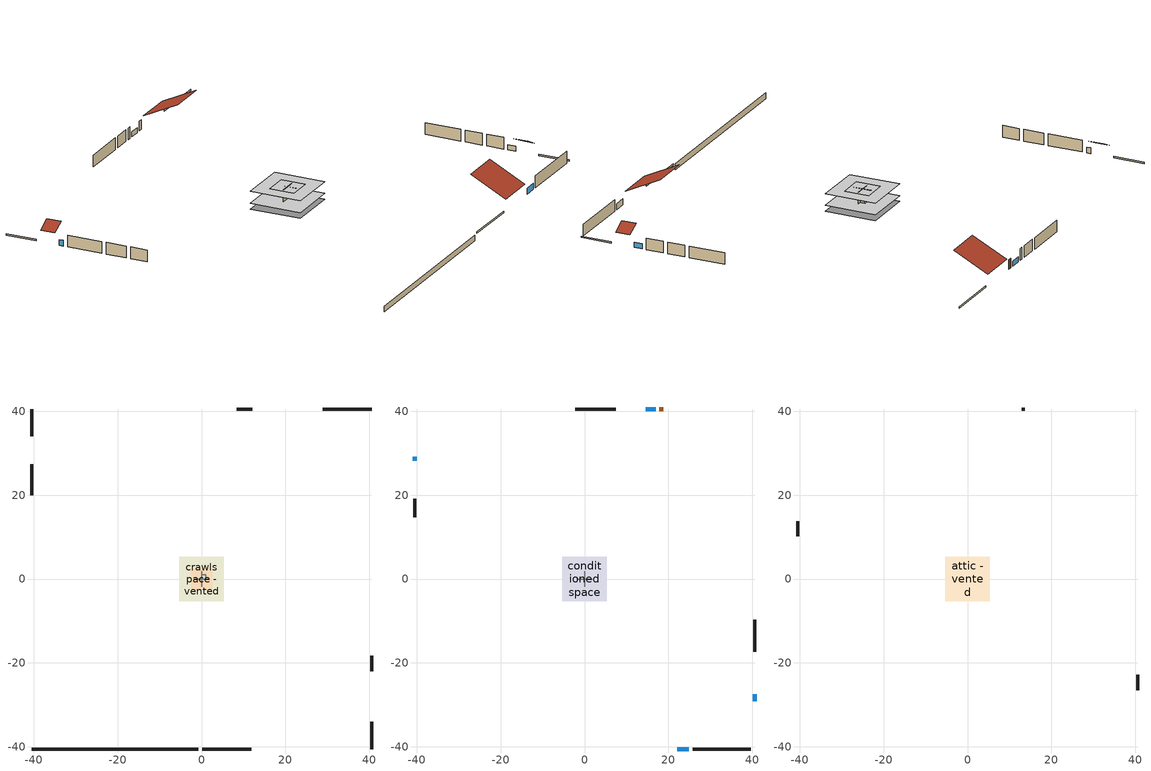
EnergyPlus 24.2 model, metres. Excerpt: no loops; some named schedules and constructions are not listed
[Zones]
central ac and furnace airloop ret air zone
 floor adiabatic (AdiabaticConst): 0,0 0,1 1,1 1,0 z0
 wall adiabatic (AdiabaticConst): 0,1 0,0 1,0 1,1 0,1 z0:1
 ceiling adiabatic (AdiabaticConst): 1,0 1,1 0,1 0,0 z1
crawlspace - vented
 floor foundation (Slab2 construction): -5.34,-5.34 -5.34,5.34 5.34,5.34 5.34,-5.34 z-0.91
 wall outside (RimJoist1 construction): 0.2,-40.54 11.87,-40.54 z0.3:0.61
 wall outside (RimJoist2 construction): -40.54,40.54 -40.54,34.05 z0.3:0.61
 wall outside (RimJoist3 construction): 40.54,40.54 28.87,40.54 z0.3:0.61
 wall outside (RimJoist4 construction): 40.54,-40.54 40.54,-34.05 z0.3:0.61
 wall foundation (FoundationWall1 construction): -40.54,-40.54 -0.73,-40.54 z-0.91:0.3
garage
 floor foundation (Slab1 construction): -2.59,-2.59 -2.59,2.59 2.59,2.59 2.59,-2.59 z0
 wall outside (Wall1 construction): -40.54,27.33 -40.54,20.01 z0.3:2.74
 wall outside (Wall12 construction): 40.54,-21.96 40.54,-18.3 z0.3:2.74
 wall outside (Wall2 construction): 12.04,40.54 8.39,40.54 z0.3:2.74
 wall to conditioned space (Wall5 construction Reversed): -1.83,0 1.83,0 z0.3:2.74
 wall to conditioned space (Wall6 construction Reversed): 0,-1.83 0,1.83 z0.3:2.74
conditioned space
 floor to crawlspace - vented (Floor2 construction): -5.34,-5.34 -5.34,5.34 5.34,5.34 5.34,-5.34 z0.3
 wall outside (AdiabaticWallConstruction 1): 18.79,40.54 17.88,40.54 z0.3:2.34
 wall outside (AdiabaticWallConstruction): 22.17,-40.54 24.9,-40.54 z0.3:1.52; -40.54,29.13 -40.54,28.26 z0.3:1.49; 16.95,40.54 14.59,40.54 z0.3:1.37; 40.54,-29.13 40.54,-27.45 z0.3:1.4
 wall outside (Wall3 construction): 25.83,-40.54 39.61,-40.54 z0.3:2.74
 wall outside (Wall4 construction): -40.54,19.08 -40.54,14.75 z0.3:2.74
 wall outside (Wall7 construction): 7.46,40.54 -2.24,40.54 z0.3:2.74
 wall outside (Wall8 construction): 40.54,-17.37 40.54,-9.71 z0.3:2.74
 window (WindowConstruction): 22.17,-40.54 24.9,-40.54 z0.3:1.52
 window (WindowConstruction 1): -40.54,29.13 -40.54,28.26 z0.3:1.49
 window (WindowConstruction 2): 16.95,40.54 14.59,40.54 z0.3:1.37
 window (WindowConstruction 3): 40.54,-29.13 40.54,-27.45 z0.3:1.4
 door (Door): 18.79,40.54 17.88,40.54 z0.3:2.34
attic - vented
 floor to garage (Floor1 construction): -2.59,-2.59 -2.59,2.59 2.59,2.59 2.59,-2.59 z2.74
 floor to conditioned space (Floor3 construction Reversed): -5.34,-5.34 -5.34,5.34 5.34,5.34 5.34,-5.34 z2.74
 wall outside (Wall10 construction): 40.54,-26.52 40.54,-22.89 z0.3:2.74
 wall outside (Wall11 construction): 13.66,40.54 12.97,40.54 z0.3:2.74
 wall outside (Wall9 construction): -40.54,13.82 -40.54,10.19 z0.3:2.74
 roof outside (Roof1 construction): 21.24,-40.54,2.74 21.24,-32.99,6.52 12.8,-32.99,6.52 12.8,-40.54,2.74
 roof outside (Roof2 construction): -40.54,30.06,2.74 -37.81,30.06,4.11 -37.81,33.12,4.11 -40.54,33.12,2.74
 roof outside (Roof3 construction): 40.54,-30.06,2.74 37.81,-30.06,4.11 37.81,-33.12,4.11 40.54,-33.12,2.74
 roof outside (Roof4 construction): 19.72,40.54,2.74 19.72,33.19,6.42 27.94,33.19,6.42 27.94,40.54,2.74
[Material] Roughness=Rough; Thermal Absorptance=0.9
Name | Thickness {m} | Conductivity {W/m-K} | Density {kg/m3} | Specific Heat {J/kg-K} | Solar Absorptance | Visible Absorptance
ceiling loosefill ins | 0.254 | 0.0480833 | 16.02 | 1046.75 | 0.7 | 0.7
ceiling stud and cavity 1 | 0.1397 | 0.104117 | 65.682 | 1177.47 | 0.7 | 0.7
floor covering | 0.0127 | 0.0433444 | 54.468 | 1339.84 | 0.6 | 0.6
floor stud and cavity | 0.1397 | 0.923637 | 92.3553 | 1139.71 | 0.7 | 0.7
gypsum board | 0.0127 | 0.160291 | 801 | 837.4 | 0.6 | 0.6
osb sheathing 0.5 in. 2; osb sheathing 0.5 in. 3 | 0.0127 | 0.115458 | 512.64 | 1214.23 | 0.7 | 0.7
osb sheathing 0.75 in. | 0.01905 | 0.115458 | 512.64 | 1214.23 | 0.7 | 0.7
wall stud and cavity 2 | 0.1397 | 0.335416 | 139.0536 | 1170.24 | 0.7 | 0.7
[Construction]
Floor2 construction Reversed: floor covering, osb sheathing 0.75 in., floor stud and cavity
Floor3 construction: ceiling loosefill ins, ceiling stud and cavity 1, gypsum board
Wall5 construction: osb sheathing 0.5 in. 2, wall stud and cavity 2, gypsum board
Wall6 construction: osb sheathing 0.5 in. 3, wall stud and cavity 2, gypsum board
[EnergyManagementSystem:Program]
unmet_hours_program: Set htg_unmet_hours = 0; Set clg_unmet_hours = 0; Set unit_htg_unmet_hours = 0; If ((DayOfYear >= 1) && (DayOfYear <= 365)); Set unit_htg_unmet_hours = unit_htg_unmet_hours + conditioned_space_htg_unmet_s; If unit_htg_unmet_hours > htg_unmet_hours; Set htg_unmet_hours = unit_htg_unmet_hours; EndIf; EndIf; Set unit_clg_unmet_hours = 0; If ((DayOfYear >= 1) && (DayOfYear <= 365)); Set unit_clg_unmet_hours = unit_clg_unmet_hours + conditioned_space_clg_unmet_s; If unit_clg_unmet_hours > clg_unmet_hours; Set clg_unmet_hours = unit_clg_unmet_hours; EndIf; EndIf
water_heater_Control: Set water_heater_HPWHSchedOverride = water_heater_T_set; If (water_heater_amb_temp<5.56) || (water_heater_amb_temp>48.89); Set water_heater_UESchedOverride = water_heater_T_set; Set water_heater_LESchedOverride = water_heater_T_set; Else; Set water_heater_UESchedOverride = water_heater_T_set - 9.0; Set water_heater_LESchedOverride = 0; EndIf
water_heater_hpwh_EC_adj: If WarmupFlag == 0; Set dhw_e_cons = water_heater_tank_energy + water_heater_tank_on_cycle_parasitic + water_heater_tank_off_cycle_parasitic + water_heater_coil_energy + water_heater_fan_energy; Set water_heater_hpwh_ec_adj_act = 0.0 * dhw_e_cons / 1; EndIf
water_heater_InletAir: Set water_heater_Tamb_act = water_heater_amb_temp; Set water_heater_RHamb_act = 0; Set water_heater_RHamb_act = water_heater_RHamb_act + (water_heater_amb_rh / 100) / 1; Set water_heater_sens_act = (0 - water_heater_sens_cool - (water_heater_tl + water_heater_fan_pwr)) / 1; Set water_heater_lat_act = (0 - water_heater_lat_cool) / 1
[EnergyManagementSystem:Subroutine]
central_ac_and_furnace_airloop_0_duct_subroutine: Set AH_MFR = central_ac_and_furnace_airloop_AH_MFR / 1; If AH_MFR > 0; Set AH_Tout = central_ac_and_furnace_airloop_AH_Tout; Set AH_Wout = central_ac_and_furnace_airloop_AH_Wout; Set RA_T = central_ac_and_furnace_airloop_RA_T; Set RA_W = central_ac_and_furnace_airloop_Ra_W; Set Fan_RTF = central_ac_and_furnace_airloop_Fan_RTF; Set DZ_T = central_ac_and_furnace_airloop_0_DZ_T; Set DZ_W = central_ac_and_furnace_airloop_0_DZ_W; Set AH_VFR = central_ac_and_furnace_airloop_AH_VFR / 1; Set h_SA = (@HFnTdbW AH_Tout AH_Wout); Set h_RA = (@HFnTdbW RA_T RA_W); Set h_fg = (@HfgAirFnWTdb AH_Wout AH_Tout); Set h_DZ = (@HFnTdbW DZ_T DZ_W); Set air_cp = 1006.0; Set f_sup = 0.133; Set f_ret = 0.067; Set sup_lk_mfr = f_sup * AH_MFR; Set ret_lk_mfr = f_ret * AH_MFR; Set SupTotLkToCond = sup_lk_mfr*(h_RA - h_SA); Set SupLatLkToCond = sup_lk_mfr*h_fg*(RA_W-AH_Wout); Set SupSensLkToCond = SupTotLkToCond-SupLatLkToCond; Set supply_ua = 102.881; Set eTm = 0-((Fan_RTF/(AH_MFR*air_cp))*supply_ua); Set t_sup = DZ_T+((AH_Tout-DZ_T)*(@Exp eTm)); Set SupCondToCond = AH_MFR*air_cp*(t_sup-AH_Tout); Set SupCondToDZ = 0-SupCondToCond; Set return_ua = 19.052; Set eTm = 0-((Fan_RTF/(AH_MFR*air_cp))*return_ua); Set t_ret = DZ_T+((RA_T-DZ_T)*(@Exp eTm)); Set RetCondToRP = AH_MFR*air_cp*(t_ret-RA_T); Set RetCondToDZ = 0-RetCondToRP; Set RetLatLkToRP = 0; Set RetSensLkToRP = ret_lk_mfr*air_cp*(DZ_T-RA_T); Set SupTotLkToDZ = sup_lk_mfr*(h_SA-h_DZ); Set SupLatLkToDZ = sup_lk_mfr*h_fg*(AH_Wout-DZ_W); Set SupSensLkToDZ = SupTotLkToDZ-SupLatLkToDZ; Set FracOutsideToCond = 1.0; Set FracOutsideToDZ = 0.0; Set FracCondToOutside = 0.0; Set FracDZToOutside = 1.0; Set FracDZToCond = 0.0; Set FracCondToDZ = 0.0; Set lk_imbal_vfr = @ABS(f_sup - f_ret) * AH_VFR; Set ImbalLkCondToDZ = lk_imbal_vfr * FracCondToDZ; Set ImbalLkDZToCond = lk_imbal_vfr * FracDZToCond; Set ImbalLkOutsideToCond = lk_imbal_vfr * FracOutsideToCond; Set ImbalLkOutsideToDZ = lk_imbal_vfr * FracOutsideToDZ; Set ImbalLkCondToOutside = lk_imbal_vfr * FracCondToOutside; Set ImbalLkDZToOutside = lk_imbal_vfr * FracDZToOutside; Else; Set SupLatLkToCond = 0; Set SupSensLkToCond = 0; Set SupCondToCond = 0; Set RetCondToRP = 0; Set RetLatLkToRP = 0; Set RetSensLkToRP = 0; Set RetCondToDZ = 0; Set SupCondToDZ = 0; Set SupLatLkToDZ = 0; Set SupSensLkToDZ = 0; Set ImbalLkCondToDZ = 0; Set ImbalLkDZToCond = 0; Set ImbalLkOutsideToCond = 0; Set ImbalLkOutsideToDZ = 0; Set ImbalLkCondToOutside = 0; Set ImbalLkDZToOutside = 0; EndIf; Set central_ac_and_furnace_airloop_0_SupLatLkToCond = SupLatLkToCond; Set central_ac_and_furnace_airloop_0_SupSensLkToCond = SupSensLkToCond; Set central_ac_and_furnace_airloop_0_SupCondToLv = SupCondToCond; Set central_ac_and_furnace_airloop_0_RetCondToRP = RetCondToRP; Set central_ac_and_furnace_airloop_0_RetLatLkToRP = RetLatLkToRP; Set central_ac_and_furnace_airloop_0_RetSensLkToRP = RetSensLkToRP; Set central_ac_and_furnace_airloop_0_RetCondToDZ = RetCondToDZ; Set central_ac_and_furnace_airloop_0_SupCondToDZ = SupCondToDZ; Set central_ac_and_furnace_airloop_0_SupLatLkToDZ = SupLatLkToDZ; Set central_ac_and_furnace_airloop_0_SupSensLkToDZ = SupSensLkToDZ; Set central_ac_and_furnace_airloop_0_ZoneMixCondToDZ = ImbalLkCondToDZ; Set central_ac_and_furnace_airloop_0_ZoneMixDZToCond = ImbalLkDZToCond; Set central_ac_and_furnace_airloop_0_DuctImbalLkSupFanEquivCond = ImbalLkCondToOutside; Set central_ac_and_furnace_airloop_0_DuctImbalLkExhFanEquivCond = ImbalLkOutsideToCond; Set central_ac_and_furnace_airloop_0_DuctImbalLkSupFanEquivDZ = ImbalLkDZToOutside; Set central_ac_and_furnace_airloop_0_DuctImbalLkExhFanEquivDZ = ImbalLkOutsideToDZ
[EnergyManagementSystem:ProgramCallingManager]
central_ac_and_furnace_airloop_0_duct_program_calling_manager: EndOfSystemTimestepAfterHVACReporting; central_ac_and_furnace_airloop_0_duct_program
central_ac_and_furnace_supply_fan_disaggregate_program_calling_manager: EndOfSystemTimestepBeforeHVACReporting; central_ac_and_furnace_supply_fan_disaggregate_program
central_ac_and_furnace_supply_fan_disaggregate_program_calling_manager 1: EndOfSystemTimestepBeforeHVACReporting; central_ac_and_furnace_supply_fan_disaggregate_program_1
component_loads_program_calling_manager: EndOfZoneTimestepAfterZoneReporting; component_loads_program
crawlspace_vented_1_duct_leakage_imbalance_infil_program_calling_manager: BeginZoneTimestepAfterInitHeatBalance; crawlspace_vented_1_duct_leakage_imbalance_infil_program
fridge_schedule_program_calling_manager: BeginZoneTimestepAfterInitHeatBalance; fridge_schedule_program
infil_program_calling_manager: BeginZoneTimestepAfterInitHeatBalance; infil_program
natural_vent_program_calling_manager: BeginZoneTimestepAfterInitHeatBalance; natural_vent_program
total_airflows_program_calling_manager: EndOfZoneTimestepAfterZoneReporting; total_airflows_program
total_loads_program_calling_manager: EndOfZoneTimestepAfterZoneReporting; total_loads_program
unmet_hours_program_calling_manager: EndOfZoneTimestepBeforeZoneReporting; unmet_hours_program
water_heater_hpwh_EC_adj_ProgramManager: EndOfSystemTimestepBeforeHVACReporting; water_heater_hpwh_EC_adj
water_heater_ProgramManager: InsideHVACSystemIterationLoop; water_heater_Control; water_heater_InletAir
[EnergyManagementSystem:OutputVariable]
Name | EMS Variable | Type of Data in Variable | Update Frequency | EMS Program or Subroutine | Units
central ac and furnace supply fan disaggregate clg | central_ac_and_furnace_supply_fan_clg | Summed | SystemTimestep | central_ac_and_furnace_supply_fan_disaggregate_program | J
central ac and furnace supply fan disaggregate htg primary | central_ac_and_furnace_supply_fan_primary_htg | Summed | SystemTimestep | central_ac_and_furnace_supply_fan_disaggregate_program_1 | J
loads_htg_tot_peakload_outvar; loads_htg_tot_annual_outvar; loads_htg_tot_timeseries_outvar | loads_htg_tot | Summed | ZoneTimestep | total_loads_program | J
loads_clg_tot_peakload_outvar; loads_clg_tot_annual_outvar; loads_clg_tot_timeseries_outvar | loads_clg_tot | Summed | ZoneTimestep | total_loads_program | J
htg_unmet_hours_annual_outvar; htg_unmet_hours_timeseries_outvar | htg_unmet_hours | Summed | ZoneTimestep | unmet_hours_program | hr
clg_unmet_hours_annual_outvar; clg_unmet_hours_timeseries_outvar | clg_unmet_hours | Summed | ZoneTimestep | unmet_hours_program | hr
loads_htg_roofs_annual_outvar; loads_htg_roofs_timeseries_outvar | loads_htg_roofs | Summed | ZoneTimestep | component_loads_program | J
loads_htg_ceilings_annual_outvar; loads_htg_ceilings_timeseries_outvar | loads_htg_ceilings | Summed | ZoneTimestep | component_loads_program | J
loads_htg_walls_annual_outvar; loads_htg_walls_timeseries_outvar | loads_htg_walls | Summed | ZoneTimestep | component_loads_program | J
loads_htg_rim_joists_annual_outvar; loads_htg_rim_joists_timeseries_outvar | loads_htg_rim_joists | Summed | ZoneTimestep | component_loads_program | J
loads_htg_foundation_walls_annual_outvar; loads_htg_foundation_walls_timeseries_outvar | loads_htg_foundation_walls | Summed | ZoneTimestep | component_loads_program | J
loads_htg_doors_annual_outvar; loads_htg_doors_timeseries_outvar | loads_htg_doors | Summed | ZoneTimestep | component_loads_program | J
loads_htg_windows_conduction_annual_outvar; loads_htg_windows_conduction_timeseries_outvar | loads_htg_windows_conduction | Summed | ZoneTimestep | component_loads_program | J
loads_htg_windows_solar_annual_outvar; loads_htg_windows_solar_timeseries_outvar | loads_htg_windows_solar | Summed | ZoneTimestep | component_loads_program | J
loads_htg_skylights_conduction_annual_outvar; loads_htg_skylights_conduction_timeseries_outvar | loads_htg_skylights_conduction | Summed | ZoneTimestep | component_loads_program | J
loads_htg_skylights_solar_annual_outvar; loads_htg_skylights_solar_timeseries_outvar | loads_htg_skylights_solar | Summed | ZoneTimestep | component_loads_program | J
loads_htg_floors_annual_outvar; loads_htg_floors_timeseries_outvar | loads_htg_floors | Summed | ZoneTimestep | component_loads_program | J
loads_htg_slabs_annual_outvar; loads_htg_slabs_timeseries_outvar | loads_htg_slabs | Summed | ZoneTimestep | component_loads_program | J
loads_htg_internal_mass_annual_outvar; loads_htg_internal_mass_timeseries_outvar | loads_htg_internal_mass | Summed | ZoneTimestep | component_loads_program | J
loads_htg_infil_annual_outvar; loads_htg_infil_timeseries_outvar | loads_htg_infil | Summed | ZoneTimestep | component_loads_program | J
loads_htg_natvent_annual_outvar; loads_htg_natvent_timeseries_outvar | loads_htg_natvent | Summed | ZoneTimestep | component_loads_program | J
loads_htg_mechvent_annual_outvar; loads_htg_mechvent_timeseries_outvar | loads_htg_mechvent | Summed | ZoneTimestep | component_loads_program | J
loads_htg_whf_annual_outvar; loads_htg_whf_timeseries_outvar | loads_htg_whf | Summed | ZoneTimestep | component_loads_program | J
loads_htg_ducts_annual_outvar; loads_htg_ducts_timeseries_outvar | loads_htg_ducts | Summed | ZoneTimestep | component_loads_program | J
loads_htg_intgains_annual_outvar; loads_htg_intgains_timeseries_outvar | loads_htg_intgains | Summed | ZoneTimestep | component_loads_program | J
loads_htg_lighting_annual_outvar; loads_htg_lighting_timeseries_outvar | loads_htg_lighting | Summed | ZoneTimestep | component_loads_program | J
loads_clg_roofs_annual_outvar; loads_clg_roofs_timeseries_outvar | loads_clg_roofs | Summed | ZoneTimestep | component_loads_program | J
loads_clg_ceilings_annual_outvar; loads_clg_ceilings_timeseries_outvar | loads_clg_ceilings | Summed | ZoneTimestep | component_loads_program | J
loads_clg_walls_annual_outvar; loads_clg_walls_timeseries_outvar | loads_clg_walls | Summed | ZoneTimestep | component_loads_program | J
loads_clg_rim_joists_annual_outvar; loads_clg_rim_joists_timeseries_outvar | loads_clg_rim_joists | Summed | ZoneTimestep | component_loads_program | J
loads_clg_foundation_walls_annual_outvar; loads_clg_foundation_walls_timeseries_outvar | loads_clg_foundation_walls | Summed | ZoneTimestep | component_loads_program | J
loads_clg_doors_annual_outvar; loads_clg_doors_timeseries_outvar | loads_clg_doors | Summed | ZoneTimestep | component_loads_program | J
loads_clg_windows_conduction_annual_outvar; loads_clg_windows_conduction_timeseries_outvar | loads_clg_windows_conduction | Summed | ZoneTimestep | component_loads_program | J
loads_clg_windows_solar_annual_outvar; loads_clg_windows_solar_timeseries_outvar | loads_clg_windows_solar | Summed | ZoneTimestep | component_loads_program | J
loads_clg_skylights_conduction_annual_outvar; loads_clg_skylights_conduction_timeseries_outvar | loads_clg_skylights_conduction | Summed | ZoneTimestep | component_loads_program | J
loads_clg_skylights_solar_annual_outvar; loads_clg_skylights_solar_timeseries_outvar | loads_clg_skylights_solar | Summed | ZoneTimestep | component_loads_program | J
loads_clg_floors_annual_outvar; loads_clg_floors_timeseries_outvar | loads_clg_floors | Summed | ZoneTimestep | component_loads_program | J
loads_clg_slabs_annual_outvar; loads_clg_slabs_timeseries_outvar | loads_clg_slabs | Summed | ZoneTimestep | component_loads_program | J
loads_clg_internal_mass_annual_outvar; loads_clg_internal_mass_timeseries_outvar | loads_clg_internal_mass | Summed | ZoneTimestep | component_loads_program | J
loads_clg_infil_annual_outvar; loads_clg_infil_timeseries_outvar | loads_clg_infil | Summed | ZoneTimestep | component_loads_program | J
loads_clg_natvent_annual_outvar; loads_clg_natvent_timeseries_outvar | loads_clg_natvent | Summed | ZoneTimestep | component_loads_program | J
loads_clg_mechvent_annual_outvar; loads_clg_mechvent_timeseries_outvar | loads_clg_mechvent | Summed | ZoneTimestep | component_loads_program | J
loads_clg_whf_annual_outvar; loads_clg_whf_timeseries_outvar | loads_clg_whf | Summed | ZoneTimestep | component_loads_program | J
loads_clg_ducts_annual_outvar; loads_clg_ducts_timeseries_outvar | loads_clg_ducts | Summed | ZoneTimestep | component_loads_program | J
loads_clg_intgains_annual_outvar; loads_clg_intgains_timeseries_outvar | loads_clg_intgains | Summed | ZoneTimestep | component_loads_program | J
loads_clg_lighting_annual_outvar; loads_clg_lighting_timeseries_outvar | loads_clg_lighting | Summed | ZoneTimestep | component_loads_program | J
total_infil_flow_rate_timeseries_outvar | total_infil_flow_rate | Averaged | ZoneTimestep | total_airflows_program | m^3/s
total_mechvent_flow_rate_timeseries_outvar | total_mechvent_flow_rate | Averaged | ZoneTimestep | total_airflows_program | m^3/s
total_natvent_flow_rate_timeseries_outvar | total_natvent_flow_rate | Averaged | ZoneTimestep | total_airflows_program | m^3/s
total_whf_flow_rate_timeseries_outvar | total_whf_flow_rate | Averaged | ZoneTimestep | total_airflows_program | m^3/s
[Schedule:Day:Interval]
trans schedule winter=0.85 summer=0.7 day; trans schedule winter=0.85 summer=0.7 day 2: No, 24:00, 0.85
trans schedule winter=0.85 summer=0.7 day 1: No, 24:00, 0.7
trans schedule winter=0.85 summer=0.7 default day; mech vent bath fan 0 schedule default day; mech vent range fan 0 schedule default day; misc permanent spa heater schedule default day; misc permanent spa pump schedule default day; general water use schedule default day; cooling season schedule day; cooling season schedule day 2; cooling season schedule default day; exterior lighting schedule default day; natural vent schedule default day: No, 24:00, 0
mech vent bath fan 0 schedule day: No, 05:00, 0, 06:00, 1, 24:00, 0
mech vent range fan 0 schedule day: No, 21:00, 0, 22:00, 1, 24:00, 0
misc permanent spa heater schedule day; misc permanent spa heater schedule day 6: No, 01:00, 0.145464, 02:00, 0.175769, 03:00, 0.145464, 04:00, 0.175769, 05:00, 0.284867, 06:00, 0.406087, 07:00, 0.345477, 09:00, 0.145464, 10:00, 0.115159, 11:00, 0.090915, 14:00, 0.084854, 15:00, 0.145464, 16:00, 0.351538, 17:00, 0.763686, 18:00, 0.739442, 19:00, 0.412148, 20:00, 0.369721, 21:00, 0.309111, 22:00, 0.260623, 24:00, 0.145464
misc permanent spa heater schedule day 1: No, 01:00, 0.145116, 02:00, 0.175349, 03:00, 0.145116, 04:00, 0.175349, 05:00, 0.284186, 06:00, 0.405117, 07:00, 0.344652, 09:00, 0.145116, 10:00, 0.114884, 11:00, 0.0906978, 14:00, 0.0846513, 15:00, 0.145116, 16:00, 0.350698, 17:00, 0.761861, 18:00, 0.737675, 19:00, 0.411163, 20:00, 0.368838, 21:00, 0.308372, 22:00, 0.26, 24:00, 0.145116
misc permanent spa heater schedule day 2: No, 01:00, 0.188391, 02:00, 0.227639, 03:00, 0.188391, 04:00, 0.227639, 05:00, 0.368932, 06:00, 0.525924, 07:00, 0.447428, 09:00, 0.188391, 10:00, 0.149143, 11:00, 0.117744, 14:00, 0.109895, 15:00, 0.188391, 16:00, 0.455277, 17:00, 0.989051, 18:00, 0.957653, 19:00, 0.533774, 20:00, 0.478826, 21:00, 0.40033, 22:00, 0.337533, 24:00, 0.188391
misc permanent spa heater schedule day 3; misc permanent spa pump schedule day 5; misc permanent spa pump schedule day 7: No, 01:00, 0.190476, 02:00, 0.230159, 03:00, 0.190476, 04:00, 0.230159, 05:00, 0.373016, 06:00, 0.531746, 07:00, 0.452381, 09:00, 0.190476, 10:00, 0.150794, 11:00, 0.119048, 14:00, 0.111111, 15:00, 0.190476, 16:00, 0.460317, 17:00, 1, 18:00, 0.968254, 19:00, 0.539683, 20:00, 0.484127, 21:00, 0.404762, 22:00, 0.34127, 24:00, 0.190476
misc permanent spa heater schedule day 4: No, 01:00, 0.1618, 02:00, 0.195509, 03:00, 0.1618, 04:00, 0.195509, 05:00, 0.316859, 06:00, 0.451693, 07:00, 0.384276, 09:00, 0.1618, 10:00, 0.128092, 11:00, 0.101125, 14:00, 0.0943836, 15:00, 0.1618, 16:00, 0.391018, 17:00, 0.849453, 18:00, 0.822486, 19:00, 0.458435, 20:00, 0.411243, 21:00, 0.343826, 22:00, 0.289893, 24:00, 0.1618
misc permanent spa heater schedule day 5: No, 01:00, 0.160758, 02:00, 0.194249, 03:00, 0.160758, 04:00, 0.194249, 05:00, 0.314817, 06:00, 0.448782, 07:00, 0.3818, 09:00, 0.160758, 10:00, 0.127267, 11:00, 0.100474, 14:00, 0.0937753, 15:00, 0.160758, 16:00, 0.388498, 17:00, 0.843978, 18:00, 0.817185, 19:00, 0.45548, 20:00, 0.408593, 21:00, 0.34161, 22:00, 0.288024, 24:00, 0.160758
misc permanent spa pump schedule day; misc permanent spa pump schedule day 2; misc permanent spa pump schedule day 4; misc permanent spa pump schedule day 8; misc permanent spa pump schedule day 10: No, 01:00, 0.151232, 02:00, 0.182738, 03:00, 0.151232, 04:00, 0.182738, 05:00, 0.296162, 06:00, 0.422188, 07:00, 0.359175, 09:00, 0.151232, 10:00, 0.119725, 11:00, 0.0945197, 14:00, 0.0882184, 15:00, 0.151232, 16:00, 0.365476, 17:00, 0.793966, 18:00, 0.76876, 19:00, 0.428489, 20:00, 0.38438, 21:00, 0.321367, 22:00, 0.270956, 24:00, 0.151232
misc permanent spa pump schedule day 1: No, 01:00, 0.152381, 02:00, 0.184127, 03:00, 0.152381, 04:00, 0.184127, 05:00, 0.298413, 06:00, 0.425397, 07:00, 0.361905, 09:00, 0.152381, 10:00, 0.120635, 11:00, 0.0952381, 14:00, 0.0888889, 15:00, 0.152381, 16:00, 0.368254, 17:00, 0.8, 18:00, 0.774603, 19:00, 0.431746, 20:00, 0.387302, 21:00, 0.32381, 22:00, 0.273016, 24:00, 0.152381
misc permanent spa pump schedule day 3; misc permanent spa pump schedule day 9: No, 01:00, 0.150246, 02:00, 0.181548, 03:00, 0.150246, 04:00, 0.181548, 05:00, 0.294232, 06:00, 0.419438, 07:00, 0.356835, 09:00, 0.150246, 10:00, 0.118945, 11:00, 0.0939039, 14:00, 0.0876437, 15:00, 0.150246, 16:00, 0.363095, 17:00, 0.788793, 18:00, 0.763752, 19:00, 0.425698, 20:00, 0.381876, 21:00, 0.319273, 22:00, 0.269191, 24:00, 0.150246
misc permanent spa pump schedule day 6: No, 01:00, 0.190148, 02:00, 0.229762, 03:00, 0.190148, 04:00, 0.229762, 05:00, 0.372373, 06:00, 0.530829, 07:00, 0.451601, 09:00, 0.190148, 10:00, 0.150534, 11:00, 0.118842, 14:00, 0.11092, 15:00, 0.190148, 16:00, 0.459524, 17:00, 0.998276, 18:00, 0.966585, 19:00, 0.538752, 20:00, 0.483292, 21:00, 0.404064, 22:00, 0.340681, 24:00, 0.190148
general water use schedule day: No, 01:00, 0.315068, 03:00, 0.287671, 04:00, 0.342466, 05:00, 0.369863, 06:00, 0.520548, 07:00, 0.60274, 08:00, 0.534247, 10:00, 0.506849, 11:00, 0.465753, 14:00, 0.479452, 15:00, 0.534247, 16:00, 0.589041, 17:00, 0.69863, 18:00, 0.876712, 19:00, 0.890411, 20:00, 0.986301, 21:00, 1, 22:00, 0.863014, 23:00, 0.616438, 24:00, 0.465753
cooling season schedule day 1; natural vent schedule day: No, 24:00, 1
exterior lighting schedule day: No, 01:00, 0.566667, 03:00, 0.524167, 05:00, 0.495833, 06:00, 0.5525, 07:00, 0.623333, 08:00, 0.580833, 09:00, 0.439167, 10:00, 0.354167, 12:00, 0.34, 13:00, 0.354167, 14:00, 0.396667, 15:00, 0.425, 16:00, 0.495833, 17:00, 0.623333, 18:00, 0.793333, 19:00, 0.906667, 20:00, 0.963333, 21:00, 0.991667, 22:00, 0.920833, 23:00, 0.793333, 24:00, 0.665833
exterior lighting schedule day 1: No, 01:00, 0.528571, 03:00, 0.488929, 05:00, 0.4625, 06:00, 0.515357, 07:00, 0.581429, 08:00, 0.541786, 09:00, 0.409643, 10:00, 0.330357, 12:00, 0.317143, 13:00, 0.330357, 14:00, 0.37, 15:00, 0.396429, 16:00, 0.4625, 17:00, 0.581429, 18:00, 0.74, 19:00, 0.845714, 20:00, 0.898571, 21:00, 0.925, 22:00, 0.858929, 23:00, 0.74, 24:00, 0.621071
exterior lighting schedule day 10: No, 01:00, 0.552381, 03:00, 0.510952, 05:00, 0.483333, 06:00, 0.538571, 07:00, 0.607619, 08:00, 0.56619, 09:00, 0.428095, 10:00, 0.345238, 12:00, 0.331429, 13:00, 0.345238, 14:00, 0.386667, 15:00, 0.414286, 16:00, 0.483333, 17:00, 0.607619, 18:00, 0.773333, 19:00, 0.88381, 20:00, 0.939048, 21:00, 0.966667, 22:00, 0.897619, 23:00, 0.773333, 24:00, 0.649048
exterior lighting schedule day 11: No, 01:00, 0.571429, 03:00, 0.528571, 05:00, 0.5, 06:00, 0.557143, 07:00, 0.628571, 08:00, 0.585714, 09:00, 0.442857, 10:00, 0.357143, 12:00, 0.342857, 13:00, 0.357143, 14:00, 0.4, 15:00, 0.428571, 16:00, 0.5, 17:00, 0.628571, 18:00, 0.8, 19:00, 0.914286, 20:00, 0.971429, 21:00, 1, 22:00, 0.928571, 23:00, 0.8, 24:00, 0.671429
exterior lighting schedule day 2: No, 01:00, 0.485714, 03:00, 0.449286, 05:00, 0.425, 06:00, 0.473571, 07:00, 0.534286, 08:00, 0.497857, 09:00, 0.376429, 10:00, 0.303571, 12:00, 0.291429, 13:00, 0.303571, 14:00, 0.34, 15:00, 0.364286, 16:00, 0.425, 17:00, 0.534286, 18:00, 0.68, 19:00, 0.777143, 20:00, 0.825714, 21:00, 0.85, 22:00, 0.789286, 23:00, 0.68, 24:00, 0.570714
exterior lighting schedule day 3: No, 01:00, 0.442857, 03:00, 0.409643, 05:00, 0.3875, 06:00, 0.431786, 07:00, 0.487143, 08:00, 0.453929, 09:00, 0.343214, 10:00, 0.276786, 12:00, 0.265714, 13:00, 0.276786, 14:00, 0.31, 15:00, 0.332143, 16:00, 0.3875, 17:00, 0.487143, 18:00, 0.62, 19:00, 0.708571, 20:00, 0.752857, 21:00, 0.775, 22:00, 0.719643, 23:00, 0.62, 24:00, 0.520357
exterior lighting schedule day 4: No, 01:00, 0.4, 03:00, 0.37, 05:00, 0.35, 06:00, 0.39, 07:00, 0.44, 08:00, 0.41, 09:00, 0.31, 10:00, 0.25, 12:00, 0.24, 13:00, 0.25, 14:00, 0.28, 15:00, 0.3, 16:00, 0.35, 17:00, 0.44, 18:00, 0.56, 19:00, 0.64, 20:00, 0.68, 21:00, 0.7, 22:00, 0.65, 23:00, 0.56, 24:00, 0.47
exterior lighting schedule day 5: No, 01:00, 0.380952, 03:00, 0.352381, 05:00, 0.333333, 06:00, 0.371429, 07:00, 0.419048, 08:00, 0.390476, 09:00, 0.295238, 10:00, 0.238095, 12:00, 0.228571, 13:00, 0.238095, 14:00, 0.266667, 15:00, 0.285714, 16:00, 0.333333, 17:00, 0.419048, 18:00, 0.533333, 19:00, 0.609524, 20:00, 0.647619, 21:00, 0.666667, 22:00, 0.619048, 23:00, 0.533333, 24:00, 0.447619
exterior lighting schedule day 6: No, 01:00, 0.390476, 03:00, 0.36119, 05:00, 0.341667, 06:00, 0.380714, 07:00, 0.429524, 08:00, 0.400238, 09:00, 0.302619, 10:00, 0.244048, 12:00, 0.234286, 13:00, 0.244048, 14:00, 0.273333, 15:00, 0.292857, 16:00, 0.341667, 17:00, 0.429524, 18:00, 0.546667, 19:00, 0.624762, 20:00, 0.66381, 21:00, 0.683333, 22:00, 0.634524, 23:00, 0.546667, 24:00, 0.45881
exterior lighting schedule day 7: No, 01:00, 0.419048, 03:00, 0.387619, 05:00, 0.366667, 06:00, 0.408571, 07:00, 0.460952, 08:00, 0.429524, 09:00, 0.324762, 10:00, 0.261905, 12:00, 0.251429, 13:00, 0.261905, 14:00, 0.293333, 15:00, 0.314286, 16:00, 0.366667, 17:00, 0.460952, 18:00, 0.586667, 19:00, 0.670476, 20:00, 0.712381, 21:00, 0.733333, 22:00, 0.680952, 23:00, 0.586667, 24:00, 0.492381
exterior lighting schedule day 8: No, 01:00, 0.466667, 03:00, 0.431667, 05:00, 0.408333, 06:00, 0.455, 07:00, 0.513333, 08:00, 0.478333, 09:00, 0.361667, 10:00, 0.291667, 12:00, 0.28, 13:00, 0.291667, 14:00, 0.326667, 15:00, 0.35, 16:00, 0.408333, 17:00, 0.513333, 18:00, 0.653333, 19:00, 0.746667, 20:00, 0.793333, 21:00, 0.816667, 22:00, 0.758333, 23:00, 0.653333, 24:00, 0.548333
exterior lighting schedule day 9: No, 01:00, 0.509524, 03:00, 0.47131, 05:00, 0.445833, 06:00, 0.496786, 07:00, 0.560476, 08:00, 0.522262, 09:00, 0.394881, 10:00, 0.318452, 12:00, 0.305714, 13:00, 0.318452, 14:00, 0.356667, 15:00, 0.382143, 16:00, 0.445833, 17:00, 0.560476, 18:00, 0.713333, 19:00, 0.815238, 20:00, 0.86619, 21:00, 0.891667, 22:00, 0.827976, 23:00, 0.713333, 24:00, 0.59869
[Schedule:Week:Daily]
misc permanent spa pump schedule Week Rule - May27-Jun2: misc permanent spa pump schedule day 4, misc permanent spa pump schedule day 4, misc permanent spa pump schedule day 4, misc permanent spa pump schedule day 4, misc permanent spa pump schedule day 4, misc permanent spa pump schedule day 5, misc permanent spa pump schedule day 5, misc permanent spa pump schedule default day, misc permanent spa pump schedule default day, misc permanent spa pump schedule default day, misc permanent spa pump schedule default day, misc permanent spa pump schedule default day
misc permanent spa pump schedule Week Rule - Jun3-Jun30: misc permanent spa pump schedule day 5, misc permanent spa pump schedule day 5, misc permanent spa pump schedule day 5, misc permanent spa pump schedule day 5, misc permanent spa pump schedule day 5, misc permanent spa pump schedule day 5, misc permanent spa pump schedule day 5, misc permanent spa pump schedule default day, misc permanent spa pump schedule default day, misc permanent spa pump schedule default day, misc permanent spa pump schedule default day, misc permanent spa pump schedule default day
misc permanent spa pump schedule Week Rule - Jul1-Aug25: misc permanent spa pump schedule day 6, misc permanent spa pump schedule day 6, misc permanent spa pump schedule day 6, misc permanent spa pump schedule day 6, misc permanent spa pump schedule day 6, misc permanent spa pump schedule day 6, misc permanent spa pump schedule day 6, misc permanent spa pump schedule default day, misc permanent spa pump schedule default day, misc permanent spa pump schedule default day, misc permanent spa pump schedule default day, misc permanent spa pump schedule default day
misc permanent spa pump schedule Week Rule - Aug26-Sep1: misc permanent spa pump schedule day 6, misc permanent spa pump schedule day 6, misc permanent spa pump schedule day 6, misc permanent spa pump schedule day 6, misc permanent spa pump schedule day 6, misc permanent spa pump schedule day 6, misc permanent spa pump schedule day 7, misc permanent spa pump schedule default day, misc permanent spa pump schedule default day, misc permanent spa pump schedule default day, misc permanent spa pump schedule default day, misc permanent spa pump schedule default day
misc permanent spa pump schedule Week Rule - Sep2-Sep29: misc permanent spa pump schedule day 7, misc permanent spa pump schedule day 7, misc permanent spa pump schedule day 7, misc permanent spa pump schedule day 7, misc permanent spa pump schedule day 7, misc permanent spa pump schedule day 7, misc permanent spa pump schedule day 7, misc permanent spa pump schedule default day, misc permanent spa pump schedule default day, misc permanent spa pump schedule default day, misc permanent spa pump schedule default day, misc permanent spa pump schedule default day
misc permanent spa pump schedule Week Rule - Sep30-Oct6: misc permanent spa pump schedule day 7, misc permanent spa pump schedule day 8, misc permanent spa pump schedule day 8, misc permanent spa pump schedule day 8, misc permanent spa pump schedule day 8, misc permanent spa pump schedule day 8, misc permanent spa pump schedule day 8, misc permanent spa pump schedule default day, misc permanent spa pump schedule default day, misc permanent spa pump schedule default day, misc permanent spa pump schedule default day, misc permanent spa pump schedule default day
misc permanent spa pump schedule Week Rule - Oct7-Oct27: misc permanent spa pump schedule day 8, misc permanent spa pump schedule day 8, misc permanent spa pump schedule day 8, misc permanent spa pump schedule day 8, misc permanent spa pump schedule day 8, misc permanent spa pump schedule day 8, misc permanent spa pump schedule day 8, misc permanent spa pump schedule default day, misc permanent spa pump schedule default day, misc permanent spa pump schedule default day, misc permanent spa pump schedule default day, misc permanent spa pump schedule default day
misc permanent spa pump schedule Week Rule - Oct28-Nov3: misc permanent spa pump schedule day 8, misc permanent spa pump schedule day 8, misc permanent spa pump schedule day 8, misc permanent spa pump schedule day 8, misc permanent spa pump schedule day 9, misc permanent spa pump schedule day 9, misc permanent spa pump schedule day 9, misc permanent spa pump schedule default day, misc permanent spa pump schedule default day, misc permanent spa pump schedule default day, misc permanent spa pump schedule default day, misc permanent spa pump schedule default day
misc permanent spa pump schedule Week Rule - Nov4-Nov24: misc permanent spa pump schedule day 9, misc permanent spa pump schedule day 9, misc permanent spa pump schedule day 9, misc permanent spa pump schedule day 9, misc permanent spa pump schedule day 9, misc permanent spa pump schedule day 9, misc permanent spa pump schedule day 9, misc permanent spa pump schedule default day, misc permanent spa pump schedule default day, misc permanent spa pump schedule default day, misc permanent spa pump schedule default day, misc permanent spa pump schedule default day
misc permanent spa pump schedule Week Rule - Nov25-Dec1: misc permanent spa pump schedule day 9, misc permanent spa pump schedule day 9, misc permanent spa pump schedule day 9, misc permanent spa pump schedule day 9, misc permanent spa pump schedule day 9, misc permanent spa pump schedule day 9, misc permanent spa pump schedule day 10, misc permanent spa pump schedule default day, misc permanent spa pump schedule default day, misc permanent spa pump schedule default day, misc permanent spa pump schedule default day, misc permanent spa pump schedule default day
misc permanent spa pump schedule Week Rule - Dec2-Dec31: misc permanent spa pump schedule day 10, misc permanent spa pump schedule day 10, misc permanent spa pump schedule day 10, misc permanent spa pump schedule day 10, misc permanent spa pump schedule day 10, misc permanent spa pump schedule day 10, misc permanent spa pump schedule day 10, misc permanent spa pump schedule default day, misc permanent spa pump schedule default day, misc permanent spa pump schedule default day, misc permanent spa pump schedule default day, misc permanent spa pump schedule default day
cooling season schedule Week Rule - Jan1-May26: cooling season schedule day, cooling season schedule day, cooling season schedule day, cooling season schedule day, cooling season schedule day, cooling season schedule day, cooling season schedule day, cooling season schedule default day, cooling season schedule default day, cooling season schedule default day, cooling season schedule default day, cooling season schedule default day
cooling season schedule Week Rule - May27-Jun2: cooling season schedule day, cooling season schedule day, cooling season schedule day, cooling season schedule day, cooling season schedule day, cooling season schedule day 1, cooling season schedule day 1, cooling season schedule default day, cooling season schedule default day, cooling season schedule default day, cooling season schedule default day, cooling season schedule default day
cooling season schedule Week Rule - Jun3-Sep29: cooling season schedule day 1, cooling season schedule day 1, cooling season schedule day 1, cooling season schedule day 1, cooling season schedule day 1, cooling season schedule day 1, cooling season schedule day 1, cooling season schedule default day, cooling season schedule default day, cooling season schedule default day, cooling season schedule default day, cooling season schedule default day
cooling season schedule Week Rule - Sep30-Oct6: cooling season schedule day 1, cooling season schedule day 2, cooling season schedule day 2, cooling season schedule day 2, cooling season schedule day 2, cooling season schedule day 2, cooling season schedule day 2, cooling season schedule default day, cooling season schedule default day, cooling season schedule default day, cooling season schedule default day, cooling season schedule default day
cooling season schedule Week Rule - Oct7-Dec31: cooling season schedule day 2, cooling season schedule day 2, cooling season schedule day 2, cooling season schedule day 2, cooling season schedule day 2, cooling season schedule day 2, cooling season schedule day 2, cooling season schedule default day, cooling season schedule default day, cooling season schedule default day, cooling season schedule default day, cooling season schedule default day
exterior lighting schedule Week Rule - Jan1-Jan27: exterior lighting schedule day, exterior lighting schedule day, exterior lighting schedule day, exterior lighting schedule day, exterior lighting schedule day, exterior lighting schedule day, exterior lighting schedule day, exterior lighting schedule default day, exterior lighting schedule default day, exterior lighting schedule default day, exterior lighting schedule default day, exterior lighting schedule default day
exterior lighting schedule Week Rule - Jan28-Feb3: exterior lighting schedule day, exterior lighting schedule day, exterior lighting schedule day, exterior lighting schedule day, exterior lighting schedule day 1, exterior lighting schedule day 1, exterior lighting schedule day 1, exterior lighting schedule default day, exterior lighting schedule default day, exterior lighting schedule default day, exterior lighting schedule default day, exterior lighting schedule default day
exterior lighting schedule Week Rule - Feb4-Feb24: exterior lighting schedule day 1, exterior lighting schedule day 1, exterior lighting schedule day 1, exterior lighting schedule day 1, exterior lighting schedule day 1, exterior lighting schedule day 1, exterior lighting schedule day 1, exterior lighting schedule default day, exterior lighting schedule default day, exterior lighting schedule default day, exterior lighting schedule default day, exterior lighting schedule default day
exterior lighting schedule Week Rule - Feb25-Mar3: exterior lighting schedule day 1, exterior lighting schedule day 1, exterior lighting schedule day 1, exterior lighting schedule day 1, exterior lighting schedule day 2, exterior lighting schedule day 2, exterior lighting schedule day 2, exterior lighting schedule default day, exterior lighting schedule default day, exterior lighting schedule default day, exterior lighting schedule default day, exterior lighting schedule default day
exterior lighting schedule Week Rule - Mar4-Mar31: exterior lighting schedule day 2, exterior lighting schedule day 2, exterior lighting schedule day 2, exterior lighting schedule day 2, exterior lighting schedule day 2, exterior lighting schedule day 2, exterior lighting schedule day 2, exterior lighting schedule default day, exterior lighting schedule default day, exterior lighting schedule default day, exterior lighting schedule default day, exterior lighting schedule default day
exterior lighting schedule Week Rule - Apr1-Apr28: exterior lighting schedule day 3, exterior lighting schedule day 3, exterior lighting schedule day 3, exterior lighting schedule day 3, exterior lighting schedule day 3, exterior lighting schedule day 3, exterior lighting schedule day 3, exterior lighting schedule default day, exterior lighting schedule default day, exterior lighting schedule default day, exterior lighting schedule default day, exterior lighting schedule default day
exterior lighting schedule Week Rule - Apr29-May5: exterior lighting schedule day 3, exterior lighting schedule day 3, exterior lighting schedule day 4, exterior lighting schedule day 4, exterior lighting schedule day 4, exterior lighting schedule day 4, exterior lighting schedule day 4, exterior lighting schedule default day, exterior lighting schedule default day, exterior lighting schedule default day, exterior lighting schedule default day, exterior lighting schedule default day
exterior lighting schedule Week Rule - May6-May26: exterior lighting schedule day 4, exterior lighting schedule day 4, exterior lighting schedule day 4, exterior lighting schedule day 4, exterior lighting schedule day 4, exterior lighting schedule day 4, exterior lighting schedule day 4, exterior lighting schedule default day, exterior lighting schedule default day, exterior lighting schedule default day, exterior lighting schedule default day, exterior lighting schedule default day
exterior lighting schedule Week Rule - May27-Jun2: exterior lighting schedule day 4, exterior lighting schedule day 4, exterior lighting schedule day 4, exterior lighting schedule day 4, exterior lighting schedule day 4, exterior lighting schedule day 5, exterior lighting schedule day 5, exterior lighting schedule default day, exterior lighting schedule default day, exterior lighting schedule default day, exterior lighting schedule default day, exterior lighting schedule default day
exterior lighting schedule Week Rule - Jun3-Jun30: exterior lighting schedule day 5, exterior lighting schedule day 5, exterior lighting schedule day 5, exterior lighting schedule day 5, exterior lighting schedule day 5, exterior lighting schedule day 5, exterior lighting schedule day 5, exterior lighting schedule default day, exterior lighting schedule default day, exterior lighting schedule default day, exterior lighting schedule default day, exterior lighting schedule default day
exterior lighting schedule Week Rule - Jul1-Jul28: exterior lighting schedule day 6, exterior lighting schedule day 6, exterior lighting schedule day 6, exterior lighting schedule day 6, exterior lighting schedule day 6, exterior lighting schedule day 6, exterior lighting schedule day 6, exterior lighting schedule default day, exterior lighting schedule default day, exterior lighting schedule default day, exterior lighting schedule default day, exterior lighting schedule default day
exterior lighting schedule Week Rule - Jul29-Aug4: exterior lighting schedule day 6, exterior lighting schedule day 6, exterior lighting schedule day 6, exterior lighting schedule day 7, exterior lighting schedule day 7, exterior lighting schedule day 7, exterior lighting schedule day 7, exterior lighting schedule default day, exterior lighting schedule default day, exterior lighting schedule default day, exterior lighting schedule default day, exterior lighting schedule default day
exterior lighting schedule Week Rule - Aug5-Aug25: exterior lighting schedule day 7, exterior lighting schedule day 7, exterior lighting schedule day 7, exterior lighting schedule day 7, exterior lighting schedule day 7, exterior lighting schedule day 7, exterior lighting schedule day 7, exterior lighting schedule default day, exterior lighting schedule default day, exterior lighting schedule default day, exterior lighting schedule default day, exterior lighting schedule default day
exterior lighting schedule Week Rule - Aug26-Sep1: exterior lighting schedule day 7, exterior lighting schedule day 7, exterior lighting schedule day 7, exterior lighting schedule day 7, exterior lighting schedule day 7, exterior lighting schedule day 7, exterior lighting schedule day 8, exterior lighting schedule default day, exterior lighting schedule default day, exterior lighting schedule default day, exterior lighting schedule default day, exterior lighting schedule default day
exterior lighting schedule Week Rule - Sep2-Sep29: exterior lighting schedule day 8, exterior lighting schedule day 8, exterior lighting schedule day 8, exterior lighting schedule day 8, exterior lighting schedule day 8, exterior lighting schedule day 8, exterior lighting schedule day 8, exterior lighting schedule default day, exterior lighting schedule default day, exterior lighting schedule default day, exterior lighting schedule default day, exterior lighting schedule default day
exterior lighting schedule Week Rule - Sep30-Oct6: exterior lighting schedule day 8, exterior lighting schedule day 9, exterior lighting schedule day 9, exterior lighting schedule day 9, exterior lighting schedule day 9, exterior lighting schedule day 9, exterior lighting schedule day 9, exterior lighting schedule default day, exterior lighting schedule default day, exterior lighting schedule default day, exterior lighting schedule default day, exterior lighting schedule default day
exterior lighting schedule Week Rule - Oct7-Oct27: exterior lighting schedule day 9, exterior lighting schedule day 9, exterior lighting schedule day 9, exterior lighting schedule day 9, exterior lighting schedule day 9, exterior lighting schedule day 9, exterior lighting schedule day 9, exterior lighting schedule default day, exterior lighting schedule default day, exterior lighting schedule default day, exterior lighting schedule default day, exterior lighting schedule default day
exterior lighting schedule Week Rule - Oct28-Nov3: exterior lighting schedule day 9, exterior lighting schedule day 9, exterior lighting schedule day 9, exterior lighting schedule day 9, exterior lighting schedule day 10, exterior lighting schedule day 10, exterior lighting schedule day 10, exterior lighting schedule default day, exterior lighting schedule default day, exterior lighting schedule default day, exterior lighting schedule default day, exterior lighting schedule default day
exterior lighting schedule Week Rule - Nov4-Nov24: exterior lighting schedule day 10, exterior lighting schedule day 10, exterior lighting schedule day 10, exterior lighting schedule day 10, exterior lighting schedule day 10, exterior lighting schedule day 10, exterior lighting schedule day 10, exterior lighting schedule default day, exterior lighting schedule default day, exterior lighting schedule default day, exterior lighting schedule default day, exterior lighting schedule default day
exterior lighting schedule Week Rule - Nov25-Dec1: exterior lighting schedule day 10, exterior lighting schedule day 10, exterior lighting schedule day 10, exterior lighting schedule day 10, exterior lighting schedule day 10, exterior lighting schedule day 10, exterior lighting schedule day 11, exterior lighting schedule default day, exterior lighting schedule default day, exterior lighting schedule default day, exterior lighting schedule default day, exterior lighting schedule default day
exterior lighting schedule Week Rule - Dec2-Dec31: exterior lighting schedule day 11, exterior lighting schedule day 11, exterior lighting schedule day 11, exterior lighting schedule day 11, exterior lighting schedule day 11, exterior lighting schedule day 11, exterior lighting schedule day 11, exterior lighting schedule default day, exterior lighting schedule default day, exterior lighting schedule default day, exterior lighting schedule default day, exterior lighting schedule default day
natural vent schedule Week Rule - Jan1-Jan6: natural vent schedule day, natural vent schedule day, natural vent schedule default day, natural vent schedule day, natural vent schedule default day, natural vent schedule day, natural vent schedule default day, natural vent schedule default day, natural vent schedule default day, natural vent schedule default day, natural vent schedule default day, natural vent schedule default day
natural vent schedule Week Rule - Jan7-Dec31: natural vent schedule default day, natural vent schedule day, natural vent schedule default day, natural vent schedule day, natural vent schedule default day, natural vent schedule day, natural vent schedule default day, natural vent schedule default day, natural vent schedule default day, natural vent schedule default day, natural vent schedule default day, natural vent schedule default day
[Schedule:Year]
cooling season schedule: cooling season schedule Week Rule - Jan1-May26, 1, 1, 5, 26, cooling season schedule Week Rule - May27-Jun2, 5, 27, 6, 2, cooling season schedule Week Rule - Jun3-Sep29, 6, 3, 9, 29, cooling season schedule Week Rule - Sep30-Oct6, 9, 30, 10, 6, cooling season schedule Week Rule - Oct7-Dec31, 10, 7, 12, 31
natural vent schedule: natural vent schedule Week Rule - Jan1-Jan6, 1, 1, 1, 6, natural vent schedule Week Rule - Jan7-Dec31, 1, 7, 12, 31
